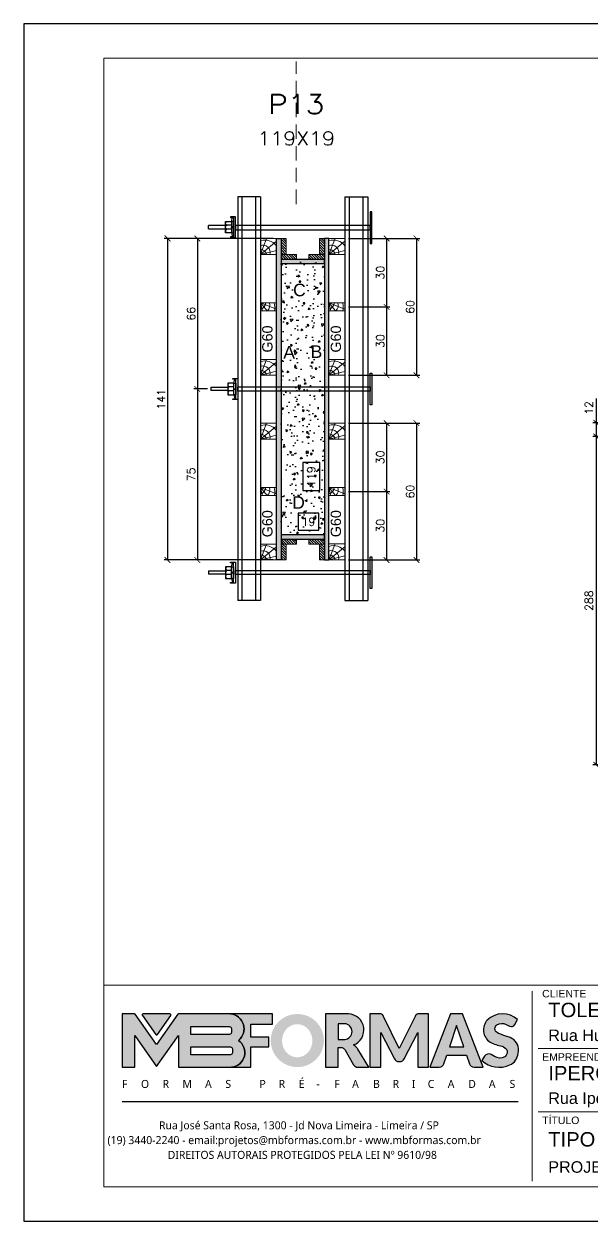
# Model space of a CAD drawing. Extents: x -23436 to 4767, y -3862 to 10024.
# Drawn here: x -19091 to -18593, y 2932 to 3982 of the extents above; entities that cross this region are included whole.
import ezdxf
from ezdxf.enums import TextEntityAlignment as Align

# ---------------------------------------------------------------- set-up
doc = ezdxf.new("R2010")
doc.units = 0
doc.header["$PDMODE"] = 2
doc.header["$PDSIZE"] = 10
doc.linetypes.add('CABLIN', pattern=[0.35, 0.25, -0.1])
doc.linetypes.add('HIDDEN', pattern=[9.525, 6.35, -3.175])
doc.layers.get('0').update_dxf_attribs({"lineweight": 13})
doc.layers.get('Defpoints').update_dxf_attribs({"lineweight": 13})
for name, color, linetype in [('Barra de Ancoragem', 20, 'Continuous'), ('Concreto', 250, 'HIDDEN'), ('Hachura', 252, 'CABLIN'), ('MB Logo', 254, 'Continuous'), ('MEIO_PONT', 93, 'Continuous'), ('Painéis', 30, 'Continuous'), ('Perfil Metálico', 224, 'Continuous'), ('Texto de Titulo', 7, 'Continuous'), ('Texto Qtd Sarr', 242, 'Continuous'), ('TEXTO_GERAL', 7, 'Continuous')]:
    doc.layers.add(name, color=color, linetype=linetype)
for name, color, linetype, lineweight in [('cotas', 4, 'Continuous', 13), ('FOLHA MB', 7, 'Continuous', 13), ('Madeira', 100, 'Continuous', 13), ('sarrafo', 93, 'Continuous', 13), ('Texto Seção', 7, 'Continuous', 15)]:
    doc.layers.add(name, color=color, linetype=linetype, lineweight=lineweight)
doc.layers.add('Laje_Perimetro', color=7, linetype='Continuous', plot=False)
doc.styles.add('ARIAL', font='arial.ttf', dxfattribs={"oblique": 15, "height": 25})
doc.styles.add('MB_C01', font='arial.ttf', dxfattribs={"height": 1.3})
doc.styles.add('MB_C02', font='arial.ttf', dxfattribs={"height": 2})
doc.styles.add('MB_C03', font='arial.ttf', dxfattribs={"height": 2.5})
doc.styles.add('MB_C04', font='arial.ttf', dxfattribs={"height": 6})
doc.styles.add('MtXpl_Lucida_Sans_Un', font='l_10646.ttf')
doc.styles.add('ROMANS', font='romans.shx')
doc.styles.add('SANSSERIF', font='sas_____.pfb')
doc.dimstyles.new('COTA SECAO', dxfattribs={"dimtxt": 7, "dimasz": 5, "dimexe": 3, "dimexo": 3, "dimgap": 2, "dimtad": 3, "dimdec": 1, "dimlfac": 0.5, "dimzin": 12, "dimdsep": 46, "dimtxsty": 'ROMANS', "dimblk": 'ARCHTICK', "dimcen": 0, "dimclrd": 4, "dimclre": 4, "dimclrt": 1, "dimadec": 1, "dimazin": 3, "dimtfac": 1, "dimtdec": 1, "dimtmove": 0, "dimatfit": 3, "dimldrblk": 'OBLIQUE', "dimfxl": 0, "dimtolj": 1, "dimtzin": 12, "dimarcsym": 0})
doc.dimstyles.new('PAINEL', dxfattribs={"dimtxt": 7, "dimasz": 5, "dimexe": 3, "dimexo": 3, "dimgap": 3, "dimtad": 1, "dimdec": 1, "dimzin": 12, "dimdsep": 46, "dimtxsty": 'ROMANS', "dimblk": 'ARCHTICK', "dimcen": 0, "dimclrd": 4, "dimclre": 4, "dimclrt": 1, "dimadec": 1, "dimazin": 3, "dimtfac": 1, "dimtdec": 1, "dimtmove": 0, "dimatfit": 3, "dimldrblk": 'OBLIQUE', "dimfxl": 0, "dimtolj": 1, "dimtzin": 12, "dimarcsym": 0})
doc.dimstyles.new('SECÇÃO 2', dxfattribs={"dimtxt": 7, "dimasz": 6, "dimexe": 0.18, "dimexo": 2, "dimgap": -4, "dimtad": 3, "dimdec": 1, "dimlfac": 0.5, "dimzin": 12, "dimdsep": 46, "dimtxsty": 'ROMANS', "dimblk": 'ARCHTICK', "dimcen": 0.09, "dimse1": 1, "dimse2": 1, "dimsd1": 1, "dimsd2": 1, "dimclrd": 180, "dimclre": 5, "dimclrt": 1, "dimadec": 0, "dimazin": 3, "dimtfac": 1, "dimtdec": 1, "dimtofl": 0, "dimtmove": 0, "dimatfit": 3, "dimldrblk": 'ARCHTICK', "dimfxl": 0, "dimtolj": 1, "dimtzin": 0, "dimarcsym": 0})

# ---------------------------------------------------------------- blocks, each defined once
blk = doc.blocks.new('MB-NOVO')
at = {"layer": 'MB Logo', "linetype": 'Continuous'}
h = blk.add_hatch(color=256, dxfattribs=at)
h.dxf.hatch_style = 1
h.set_gradient(color1=(242, 132, 69), color2=(247, 180, 141), rotation=90, tint=1)
h.paths.add_polyline_path([(-18529.6, 10980.8), (-18475.7, 10980.8, 0.706757), (-18468.7, 11008, 0.681802), (-18476.7, 11034.9), (-18529.4, 11034.9, 0.243712), (-18530.2, 11034.5), (-18551.7, 11003.9), (-18573.3, 11034.5, 0.243712), (-18574.1, 11034.9), (-18586.5, 11034.9), (-18586.5, 10980.8), (-18573.9, 10980.8), (-18573.9, 11012.9), (-18551.7, 10981.5), (-18529.6, 11012.9)])
h.paths.add_polyline_path([(-18516.8, 11014.1), (-18516.8, 11022), (-18477.8, 11022, -0.414214), (-18475.8, 11020), (-18475.8, 11016.1, -0.414214), (-18477.8, 11014.1)], flags=16)
h.paths.add_polyline_path([(-18516.8, 11001.4), (-18476.8, 11001.4, -0.414214), (-18474.8, 10999.4), (-18474.8, 10995.5, -0.414214), (-18476.8, 10993.5), (-18516.8, 10993.5)], flags=16)
at = {"layer": 'MB Logo', "true_color": 0x262626}
h = blk.add_hatch(color=250, dxfattribs=at)
h.dxf.hatch_style = 1
h.paths.add_polyline_path([(-18537.3, 11033.3, 0.60809), (-18538.1, 11034.9), (-18565.3, 11034.9, 0.60809), (-18566.1, 11033.3), (-18552.5, 11014, 0.518202), (-18550.9, 11014)])
h = blk.add_hatch(color=250, dxfattribs=at)
h.dxf.hatch_style = 1
h.paths.add_polyline_path([(-18456.2, 11011.3), (-18456.2, 11024.6), (-18434.2, 11024.6), (-18434.2, 11034.9), (-18476.7, 11034.9, -0.681802), (-18468.7, 11008, -0.706757), (-18475.7, 10980.8), (-18456.2, 10980.8), (-18456.2, 11001.4), (-18437.8, 11001.4), (-18437.8, 11011.3)])
h = blk.add_hatch(color=250, dxfattribs=at)
h.dxf.hatch_style = 1
h.paths.add_polyline_path([(-18435.9, 11007.9, 1), (-18381.9, 11007.9, 1)])
edge = h.paths.add_edge_path(flags=16)
edge.add_ellipse((-18409, 11007.7), major_axis=(0, 16.8), ratio=0.916255, start_angle=0, end_angle=360)
h = blk.add_hatch(color=250, dxfattribs=at)
h.dxf.hatch_style = 1
h.paths.add_polyline_path([(-18357, 11034.9), (-18380.2, 11034.9), (-18380.2, 10980.8), (-18367.6, 10980.8), (-18367.6, 11000.7), (-18363.4, 11000.7, -0.195765), (-18360.9, 10998.9), (-18351.8, 10983.2, 0.261385), (-18347.5, 10980.8), (-18336.4, 10980.8), (-18347.5, 10999, 0.082429), (-18349.6, 11001.5), (-18351.9, 11003.4, 0.81838)])
h.paths.add_polyline_path([(-18360.8, 11009), (-18367.6, 11009), (-18367.6, 11025), (-18360.8, 11025, -0.92578)], flags=16)
h = blk.add_hatch(color=250, dxfattribs=at)
h.dxf.hatch_style = 1
h.paths.add_polyline_path([(-18286.6, 11015.9), (-18286.6, 10980.8), (-18275.8, 10980.8), (-18275.8, 11034.9), (-18286.6, 11034.9, 0.216647), (-18289.4, 11032.4), (-18305.5, 10999.8), (-18321.6, 11032.7, 0.199908), (-18324.3, 11034.9), (-18335.2, 11034.9), (-18335.2, 10980.8), (-18324.3, 10980.8), (-18324.3, 11015.9), (-18310.4, 10989.3, 0.279644), (-18306, 10986.6, 0.340986), (-18300.5, 10989.3)])
h = blk.add_hatch(color=250, dxfattribs=at)
h.dxf.hatch_style = 1
h.paths.add_polyline_path([(-18274.4, 10980.8), (-18265, 10980.8, 0.322517), (-18260.2, 10984.3), (-18257.3, 10993), (-18237.2, 10993), (-18234.3, 10984.3, 0.322517), (-18229.5, 10980.8), (-18220.3, 10980.8), (-18241.2, 11034.9), (-18253.4, 11034.9)])
h.paths.add_polyline_path([(-18254.4, 11001.6), (-18247.3, 11023), (-18240.1, 11001.6)], flags=16)
h = blk.add_hatch(color=250, dxfattribs=at)
h.dxf.hatch_style = 1
h.paths.add_polyline_path([(-18206, 11024, -0.247671), (-18196.9, 11024.3), (-18193.5, 11022.5, 0.40799), (-18188.2, 11024.1), (-18185.4, 11029.1, 0.392837), (-18216.2, 11028.7, 0.467779), (-18213.3, 11006.3, 0.077523), (-18201.2, 11002.1, -0.214206), (-18196.1, 10997.9, -0.284295), (-18198.2, 10991.4, -0.26924), (-18208.8, 10991.6), (-18212.2, 10993.6, 0.407727), (-18219, 10992.1), (-18221.8, 10987.7, 0.296878), (-18193.2, 10983.1, 0.272251), (-18184.9, 10995.3), (-18184.6, 10997.9, 0.348906), (-18193.7, 11011.2), (-18200.4, 11013.5, -0.045018), (-18205.8, 11015.7, -0.618284)])
at = {"layer": 'MB Logo', "linetype": 'Continuous'}
blk.add_line((-18586.5, 10945.9), (-18184.8, 10945.9), dxfattribs=at)
at = {"layer": 'MB Logo', "color": 23, "linetype": 'Continuous', "true_color": 0xf28445}
for points in [[(-18573.3, 11034.5, 0.243712), (-18574.1, 11034.9), (-18586.5, 11034.9), (-18586.5, 10980.8), (-18573.9, 10980.8), (-18573.9, 11012.9), (-18551.7, 10981.5), (-18529.6, 11012.9), (-18529.6, 10980.8), (-18475.7, 10980.8, 0.706757), (-18468.7, 11008, 0.681802), (-18476.7, 11034.9), (-18529.4, 11034.9, 0.243712), (-18530.2, 11034.5), (-18551.7, 11003.9)], [(-18516.8, 11022), (-18477.8, 11022, -0.414214), (-18475.8, 11020), (-18475.8, 11016.1, -0.414214), (-18477.8, 11014.1), (-18516.8, 11014.1)], [(-18516.8, 11001.4), (-18476.8, 11001.4, -0.414214), (-18474.8, 10999.4), (-18474.8, 10995.5, -0.414214), (-18476.8, 10993.5), (-18516.8, 10993.5)]]:
    blk.add_lwpolyline(points, format="xyb", close=True, dxfattribs=at)
at = {"layer": 'MB Logo', "color": 250, "true_color": 0x262626}
for points in [[(-18537.3, 11033.3, 0.60809), (-18538.1, 11034.9), (-18565.3, 11034.9, 0.60809), (-18566.1, 11033.3), (-18552.5, 11014, 0.518202), (-18550.9, 11014)], [(-18437.8, 11011.3), (-18456.2, 11011.3), (-18456.2, 11024.6), (-18434.2, 11024.6), (-18434.2, 11034.9), (-18476.7, 11034.9, -0.681802), (-18468.7, 11008, -0.706757), (-18475.7, 10980.8), (-18456.2, 10980.8), (-18456.2, 11001.4), (-18437.8, 11001.4)], [(-18347.5, 10980.8), (-18336.4, 10980.8), (-18347.5, 10999, 0.082429), (-18349.6, 11001.5), (-18351.9, 11003.4, 0.81838), (-18357, 11034.9), (-18380.2, 11034.9), (-18380.2, 10980.8), (-18367.6, 10980.8), (-18367.6, 11000.7), (-18363.4, 11000.7, -0.209789), (-18360.8, 10998.7), (-18351.8, 10983.2, 0.261385)], [(-18286.6, 11015.9), (-18286.6, 10980.8), (-18275.8, 10980.8), (-18275.8, 11034.9), (-18286.6, 11034.9, 0.216647), (-18289.4, 11032.4), (-18305.5, 10999.8), (-18321.5, 11032.4, 0.216647), (-18324.3, 11034.9), (-18335.2, 11034.9), (-18335.2, 10980.8), (-18324.3, 10980.8), (-18324.3, 11015.9), (-18310.4, 10989.3, 0.279644), (-18306, 10986.6), (-18304.9, 10986.6, 0.279644), (-18300.5, 10989.3)], [(-18265, 10980.8, 0.322517), (-18260.2, 10984.3), (-18257.3, 10993), (-18237.2, 10993), (-18234.3, 10984.3, 0.322517), (-18229.5, 10980.8), (-18220.3, 10980.8), (-18241.2, 11034.9), (-18253.4, 11034.9), (-18274.4, 10980.8)], [(-18206.2, 11015.9, -0.549626), (-18206.4, 11023.8, -0.258723), (-18196.9, 11024.3), (-18193.5, 11022.5, 0.40799), (-18188.2, 11024.1), (-18185.4, 11029.1, 0.392837), (-18216.2, 11028.7, 0.467779), (-18213.3, 11006.3, 0.077523), (-18201.2, 11002.1, -0.203897), (-18196.3, 10998.2), (-18196.1, 10997.8, -0.267611), (-18198, 10991.6), (-18198.5, 10991.3, -0.261145), (-18208.8, 10991.6), (-18212.2, 10993.6, 0.407727), (-18219, 10992.1), (-18221.8, 10987.7, 0.296878), (-18193.2, 10983.1, 0.265963), (-18184.9, 10994.9), (-18184.7, 10997.6, 0.340466), (-18193.1, 11011), (-18200.4, 11013.5, -0.049298)], [(-18367.6, 11009), (-18360.8, 11009, 0.92578), (-18360.8, 11025), (-18367.6, 11025)]]:
    blk.add_lwpolyline(points, format="xyb", close=True, dxfattribs=at)
blk.add_lwpolyline([(-18247.3, 11023), (-18254.4, 11001.6), (-18240.1, 11001.6)], close=True, dxfattribs=at)
at = {"layer": 'MB Logo', "color": 250, "true_color": 0x262626, "style": 'MtXpl_Lucida_Sans_Un'}
for s, height, p in [('F', 8.12, (-18586.8, 10959.8)), ('O', 8.12, (-18567.5, 10959.8)), ('R', 8.12, (-18545.6, 10959.8)), ('M', 8.12, (-18525.4, 10959.8)), ('A', 8.12, (-18502.5, 10959.8)), ('S', 8.12, (-18481.9, 10959.8)), ('P', 8.12, (-18447.3, 10959.8)), ('R', 8.12, (-18427.8, 10959.8)), ('É', 8.12, (-18407.5, 10959.8)), ('-', 8.12, (-18389.6, 10959.8)), ('F', 8.12, (-18371.4, 10959.8)), ('A', 8.12, (-18353.3, 10959.8)), ('B', 8.12, (-18332.1, 10959.8)), ('R', 8.12, (-18312.2, 10959.8)), ('I', 8.12, (-18292.7, 10959.8)), ('C', 8.12, (-18276.6, 10959.8)), ('A', 8.12, (-18256.3, 10959.8)), ('D', 8.12, (-18235.5, 10959.8)), ('A', 8.12, (-18214.6, 10959.8)), ('S', 8.12, (-18193.6, 10959.8)), ('DIREITOS AUTORAIS PROTEGIDOS PELA LEI Nº 9610/98', 8.122, (-18540.4, 10887.8))]:
    blk.add_text(s, height=height, dxfattribs=at).set_placement(p)
at = {"layer": 'MB Logo', "style": 'MtXpl_Lucida_Sans_Un'}
for s, p in [('Rua José Santa Rosa, 1300 - Jd Nova Limeira - Limeira / SP', (-18549.2, 10917.8)), ('(19) 3440-2240 - email:projetos@mbformas.com.br - www.mbformas.com.br', (-18601.5, 10902.8))]:
    blk.add_text(s, height=8.122, dxfattribs=at).set_placement(p)
blk = doc.blocks.new('A$C169d8357')
at = {"layer": 'FOLHA MB', "color": 1}
for p, q in [((1109.8, 356.7), (70, 356.7)), ((445.6, 351.7), (445.6, 185)), ((786.6, 351.7), (786.6, 250.7)), ((943.1, 351.7), (943.1, 185)), ((1109.8, 356.7), (1109.8, 179.9)), ((1455, 356.7), (1109.8, 356.7)), ((1155.3, 185), (1155.3, 351.7)), ((1232.6, 351.7), (1232.6, 185)), ((1455, 331.5), (1109.8, 331.5)), ((938.1, 316.3), (791.6, 316.3)), ((1109.8, 316.3), (948.2, 316.3)), ((1029, 311.3), (1029, 286)), ((1455, 306.2), (1109.8, 306.2)), ((781.5, 301.2), (450.7, 301.2)), ((938.1, 281), (791.6, 281)), ((1109.8, 281), (948.2, 281)), ((1029, 275.9), (1029, 250.7)), ((1455, 281), (1109.8, 281)), ((1455, 255.7), (1109.8, 255.7)), ((938.1, 245.6), (450.7, 245.6)), ((1109.8, 245.6), (948.2, 245.6)), ((1029, 240.6), (1029, 185)), ((1455, 230.4), (1109.8, 230.4)), ((1455, 205.2), (1109.8, 205.2))]:
    blk.add_line(p, q, dxfattribs=at)
for points in [[(0, 1199.9), (0, 149.9), (1485, 149.9), (1485, 1199.9)], [(70, 1169.9), (70, 179.9), (1455, 179.9), (1455, 1169.9)]]:
    blk.add_lwpolyline(points, close=True, dxfattribs=at)
at = {"layer": 'MB Logo', "xscale": 0.8642040370897565, "yscale": 0.8642040370897565, "zscale": 0.8642040370897565}
blk.add_blockref('MB-NOVO', (16148.7, -9204.8), dxfattribs=at)
at = {"layer": 'FOLHA MB', "color": 6}
for s, height, style, p in [('CLIENTE', 6.57, 'MB_C01', (454.3, 346.1)), ('RESPONSÁVEL TÉCNICO', 6.566, 'MB_C01', (791.2, 344.6)), ('FASE DO PROJETO', 6.566, 'MB_C01', (947.8, 344.6)), ('Rua Hungria, 620-10ºAndar SP /  São Paulo', 10.102, 'MB_C02', (459.7, 307.8)), ('PROJETISTA', 6.57, 'MB_C01', (791.2, 306.7)), ('DATA', 6.57, 'MB_C01', (947.8, 306.7)), ('ESCALA', 6.57, 'MB_C01', (1033.7, 306.7)), ('EMPREENDIMENTO E LOCAL', 6.566, 'MB_C01', (454.3, 290.6)), ('DISCIPLINA', 6.57, 'MB_C01', (791.2, 271.4)), ('COR MADEIRA', 6.566, 'MB_C01', (947.8, 271.4)), ('COR TARJA', 6.57, 'MB_C01', (1033.7, 271.4)), ('Rua Iperoig, 180-perdizes-SP /  São Paulo', 10.102, 'MB_C02', (459.7, 252.7)), ('TÍTULO', 6.57, 'MB_C01', (454.3, 235)), ('REVISÃO', 6.57, 'MB_C01', (947.8, 236.5)), ('FOLHA', 6.57, 'MB_C01', (1033.7, 236.5)), ('PROJETO EXECUTIVO DE PILARES', 10.102, 'MB_C02', (459.7, 192.3))]:
    blk.add_text(s, height=height, dxfattribs=dict(at, style=style)).set_placement(p)
at = {"layer": 'FOLHA MB', "color": 5}
for s, height, style, p in [('TOLEDO FERRARI', 12.628, 'MB_C03', (459.7, 328.8)), ('DANIEL RODRIGUES', 10.102, 'MB_C02', (791.6, 322.4)), ('EXECUTIVO', 10.1, 'MB_C02', (948.1, 320.5)), ('THAÍS BANDEIRA', 10.102, 'MB_C02', (791.5, 285.1)), ('31/05/2023', 10.1, 'MB_C02', (948.1, 285.1)), ('1:50', 10.1, 'MB_C02', (1034, 287.1)), ('IPEROIG', 12.63, 'MB_C03', (459.7, 273.3)), ('PADRÃO', 10.1, 'MB_C02', (948.1, 251.8)), ('FORMA DE MADEIRA', 10.102, 'MB_C02', (791.6, 251.7)), ('S/COR', 10.1, 'MB_C02', (1034, 251.8)), ('TIPO E DUPLEX INF', 12.628, 'MB_C03', (459.7, 215.3)), ('00', 10.1, 'MB_C02', (1126.7, 211.8)), ('31/05/23', 10.1, 'MB_C02', (1166.5, 211.6)), ('EMISSÃO INICIAL', 10.102, 'MB_C02', (1243.1, 211.6)), ('00', 12.63, 'MB_C03', (967.6, 205))]:
    blk.add_text(s, height=height, dxfattribs=dict(at, style=style)).set_placement(p)
at = {"layer": 'FOLHA MB', "color": 6, "style": 'MB_C01'}
for s, p in [('REV. Nº', (1132.5, 198.1)), ('DATA', (1189.7, 198.1)), ('DESCRIÇÃO', (1265.5, 198.1))]:
    blk.add_text(s, height=6.57, dxfattribs=at).set_placement(p, align=Align.MIDDLE_CENTER)
at = {"layer": 'FOLHA MB', "insert": (1239.4, 189.4), "char_height": 5.051, "width": 210.818, "attachment_point": 1, "style": 'MB_C04'}
blk.add_mtext('TOLEDO-IPEROIG-LO-TIP-DINF-PI-R00.DWG', dxfattribs=at)
blk = doc.blocks.new('ERTYERTYUYTURTYUTRYU')
at = {"layer": 'Barra de Ancoragem'}
for p, q in [((8963.3, 10873.8), (8963.3, 10855.5)), ((8964.9, 10869.7), (8964.1, 10873.2)), ((8964.9, 10859.7), (8964.1, 10856.1)), ((8985.1, 10863.2), (8985.1, 10866.1))]:
    blk.add_line(p, q, dxfattribs=at)
at = {"layer": 'Barra de Ancoragem', "flags": 128}
for points in [[(8961.5, 10855.5), (8961.5, 10873.8), (8963.3, 10873.8), (8963.3, 10855.5)], [(8963.3, 10873.8), (8965.7, 10873.8), (8965.7, 10873.2), (8963.3, 10873.2)], [(8963.3, 10869.7), (8964.9, 10869.7), (8964.9, 10859.7), (8963.3, 10859.7)], [(8963.3, 10856.1), (8965.7, 10856.1), (8965.7, 10855.5), (8963.3, 10855.5)]]:
    blk.add_lwpolyline(points, close=True, dxfattribs=at)
for points in [[(8964.9, 10859.7), (8970.1, 10859.7), (8970.1, 10869.7), (8964.9, 10869.7)], [(8964.9, 10864.4), (8963.3, 10864.4), (8963.3, 10865), (8964.9, 10865), (8964.9, 10864.4), (8964.9, 10865)], [(8985.1, 10863.2), (8970.1, 10863.2), (8970.1, 10866.1), (8985.1, 10866.1)]]:
    blk.add_lwpolyline(points, dxfattribs=at)
for points in [[(8964.9, 10866.4), (8969, 10866.4, 0.729796), (8969, 10869.7, 0.729796)], [(8964.9, 10862.9), (8969, 10862.9, 0.666667), (8969, 10866.4, 0.666667)]]:
    blk.add_lwpolyline(points, format="xyb", dxfattribs=at)
at = {"layer": 'Barra de Ancoragem'}
blk.add_arc((8968.4, 10861.3), 1.7, 287.7564, 72.2436, dxfattribs=at)
blk = doc.blocks.new('*D4068')
at = {"layer": 'cotas', "color": 180, "lineweight": -2, "transparency": 16777216}
for p, q in [((-18832, 3597.6), (-18847, 3597.6)), ((-18847, 3597.6), (-18847, 3573)), ((-18832, 3573), (-18832, 3597.6)), ((-18847, 3573), (-18832, 3573))]:
    blk.add_line(p, q, dxfattribs=at)
at = {"layer": 'Defpoints', "color": 0, "transparency": 16777216}
for p in [(-18866, 3772.1), (-18866, 3534.1), (-18828, 3534.1)]:
    blk.add_point(p, dxfattribs=at)
at = {"layer": 'cotas', "color": 1, "transparency": 16777216, "insert": (-18839.5, 3585.3), "char_height": 7, "attachment_point": 5, "rotation": 90, "style": 'ROMANS'}
blk.add_mtext('\\A1;119', dxfattribs=at)
blk = doc.blocks.new('_ArchTick')
at = {"color": 0, "linetype": 'ByBlock', "const_width": 0.15}
blk.add_lwpolyline([(-0.5, -0.5), (0.5, 0.5)], dxfattribs=at)
blk = doc.blocks.new('*D4069')
at = {"layer": 'cotas', "color": 180, "lineweight": -2, "transparency": 16777216}
for p, q in [((-18833, 3553.1), (-18851, 3553.1)), ((-18851, 3553.1), (-18851, 3538.1)), ((-18833, 3538.1), (-18833, 3553.1)), ((-18851, 3538.1), (-18833, 3538.1))]:
    blk.add_line(p, q, dxfattribs=at)
at = {"layer": 'Defpoints', "color": 0, "transparency": 16777216}
for p in [(-18866, 3754.8), (-18828, 3754.8), (-18866, 3534.1)]:
    blk.add_point(p, dxfattribs=at)
at = {"layer": 'cotas', "color": 1, "transparency": 16777216, "insert": (-18842, 3545.6), "char_height": 7, "attachment_point": 5, "style": 'ROMANS'}
blk.add_mtext('\\A1;19', dxfattribs=at)
blk = doc.blocks.new('*D4070')
at = {"layer": 'cotas', "color": 4, "lineweight": -2, "transparency": 16777216}
for p, q in [((-18887, 3794.1), (-18942.4, 3794.1)), ((-18939.4, 3794.1), (-18939.4, 3662.1)), ((-18930.6, 3662.1), (-18942.4, 3662.1))]:
    blk.add_line(p, q, dxfattribs=at)
at = {"layer": 'Defpoints', "color": 0, "transparency": 16777216}
for p in [(-18884, 3794.1), (-18939.4, 3662.1), (-18927.6, 3662.1)]:
    blk.add_point(p, dxfattribs=at)
at = {"layer": 'cotas', "color": 4, "lineweight": -2, "transparency": 16777216, "xscale": 5, "yscale": 5, "zscale": 5}
for p, rotation in [((-18939.4, 3794.1), 90), ((-18939.4, 3662.1), 270)]:
    blk.add_blockref('_ArchTick', p, dxfattribs=dict(at, rotation=rotation))
at = {"layer": 'cotas', "color": 1, "transparency": 16777216, "insert": (-18944.9, 3728.1), "char_height": 7, "attachment_point": 5, "rotation": 90, "style": 'ROMANS'}
blk.add_mtext('\\A1;66', dxfattribs=at)
blk = doc.blocks.new('_OBLIQUE')
at = {"color": 0, "linetype": 'ByBlock', "lineweight": -2}
for p, q in [((0, 0), (-1, 0)), ((-0.5, -0.5), (0.5, 0.5))]:
    blk.add_line(p, q, dxfattribs=at)
blk = doc.blocks.new('*D4071')
at = {"layer": 'cotas', "color": 4, "lineweight": -2, "transparency": 16777216}
for p, q in [((-18930.6, 3662.1), (-18942.4, 3662.1)), ((-18939.4, 3662.1), (-18939.4, 3512.1)), ((-18887, 3512.1), (-18942.4, 3512.1))]:
    blk.add_line(p, q, dxfattribs=at)
at = {"layer": 'Defpoints', "color": 0, "transparency": 16777216}
for p in [(-18927.6, 3662.1), (-18939.4, 3512.1), (-18884, 3512.1)]:
    blk.add_point(p, dxfattribs=at)
at = {"layer": 'cotas', "color": 4, "lineweight": -2, "transparency": 16777216, "xscale": 5, "yscale": 5, "zscale": 5}
for p, rotation in [((-18939.4, 3662.1), 90), ((-18939.4, 3512.1), 270)]:
    blk.add_blockref('_ArchTick', p, dxfattribs=dict(at, rotation=rotation))
at = {"layer": 'cotas', "color": 1, "transparency": 16777216, "insert": (-18944.9, 3587.1), "char_height": 7, "attachment_point": 5, "rotation": 90, "style": 'ROMANS'}
blk.add_mtext('\\A1;75', dxfattribs=at)
blk = doc.blocks.new('*D4072')
at = {"layer": 'cotas', "color": 4, "lineweight": -2, "transparency": 16777216}
for p, q in [((-18873, 3794.1), (-18968.5, 3794.1)), ((-18965.5, 3794.1), (-18965.5, 3512.1)), ((-18873, 3512.1), (-18968.5, 3512.1))]:
    blk.add_line(p, q, dxfattribs=at)
at = {"layer": 'Defpoints', "color": 0, "transparency": 16777216}
for p in [(-18870, 3794.1), (-18965.5, 3512.1), (-18870, 3512.1)]:
    blk.add_point(p, dxfattribs=at)
at = {"layer": 'cotas', "color": 4, "lineweight": -2, "transparency": 16777216, "xscale": 5, "yscale": 5, "zscale": 5}
for p, rotation in [((-18965.5, 3794.1), 90), ((-18965.5, 3512.1), 270)]:
    blk.add_blockref('_ArchTick', p, dxfattribs=dict(at, rotation=rotation))
at = {"layer": 'cotas', "color": 1, "transparency": 16777216, "insert": (-18971, 3653.1), "char_height": 7, "attachment_point": 5, "rotation": 90, "style": 'ROMANS'}
blk.add_mtext('\\A1;141', dxfattribs=at)
blk = doc.blocks.new('PONTALETE')
at = {"layer": 'Madeira'}
for q in [(2.71, 7), (7, 5.76), (7, 1.74)]:
    blk.add_line((0, 0), q, dxfattribs=at)
blk.add_lwpolyline([(0, 0), (7, 0), (7, 7), (0, 7)], close=True, dxfattribs=at)
for centre, radius, start, end in [((2.04, 0.06), 6.23, 37.2818, 109.0913), ((1.09, 0.9), 3.19, 343.603, 109.9847), ((-0.21, -0.78), 3.09, 14.6322, 86.0383)]:
    blk.add_arc(centre, radius, start, end, dxfattribs=at)
blk = doc.blocks.new('MEIO PONTALETE')
at = {"layer": 'Madeira'}
for q in [(2.71, 7), (3.5, 2.88), (3.5, 0.87)]:
    blk.add_line((0, 0), q, dxfattribs=at)
blk.add_lwpolyline([(0, 0), (3.5, 0), (3.5, 7), (0, 7)], close=True, dxfattribs=at)
for centre, radius, start, end in [((2.04, 0.06), 6.23, 76.4499, 109.0913), ((1.09, 0.9), 3.19, 40.9063, 109.9847), ((-0.21, -0.78), 3.09, 14.6322, 86.0383)]:
    blk.add_arc(centre, radius, start, end, dxfattribs=at)
blk = doc.blocks.new('*D4073')
at = {"layer": 'cotas', "color": 4, "lineweight": -2, "transparency": 16777216}
for p, q in [((-18807, 3794.1), (-18744.3, 3794.1)), ((-18747.3, 3794.1), (-18747.3, 3674.1)), ((-18807, 3674.1), (-18744.3, 3674.1))]:
    blk.add_line(p, q, dxfattribs=at)
at = {"layer": 'Defpoints', "color": 0, "transparency": 16777216}
for p in [(-18810, 3794.1), (-18810, 3674.1), (-18747.3, 3674.1)]:
    blk.add_point(p, dxfattribs=at)
at = {"layer": 'cotas', "color": 4, "lineweight": -2, "transparency": 16777216, "xscale": 5, "yscale": 5, "zscale": 5}
for p, rotation in [((-18747.3, 3794.1), 90), ((-18747.3, 3674.1), 270)]:
    blk.add_blockref('_ArchTick', p, dxfattribs=dict(at, rotation=rotation))
at = {"layer": 'cotas', "color": 1, "transparency": 16777216, "insert": (-18752.8, 3734.1), "char_height": 7, "attachment_point": 5, "rotation": 90, "style": 'ROMANS'}
blk.add_mtext('\\A1;60', dxfattribs=at)
blk = doc.blocks.new('*D4074')
at = {"layer": 'cotas', "color": 4, "lineweight": -2, "transparency": 16777216}
for p, q in [((-18807, 3794.1), (-18770.5, 3794.1)), ((-18773.5, 3794.1), (-18773.5, 3734.1)), ((-18807, 3734.1), (-18770.5, 3734.1))]:
    blk.add_line(p, q, dxfattribs=at)
at = {"layer": 'Defpoints', "color": 0, "transparency": 16777216}
for p in [(-18810, 3794.1), (-18810, 3734.1), (-18773.5, 3734.1)]:
    blk.add_point(p, dxfattribs=at)
at = {"layer": 'cotas', "color": 4, "lineweight": -2, "transparency": 16777216, "xscale": 5, "yscale": 5, "zscale": 5}
for p, rotation in [((-18773.5, 3794.1), 90), ((-18773.5, 3734.1), 270)]:
    blk.add_blockref('_ArchTick', p, dxfattribs=dict(at, rotation=rotation))
at = {"layer": 'cotas', "color": 1, "transparency": 16777216, "insert": (-18779, 3764.1), "char_height": 7, "attachment_point": 5, "rotation": 90, "style": 'ROMANS'}
blk.add_mtext('\\A1;30', dxfattribs=at)
blk = doc.blocks.new('*D4075')
at = {"layer": 'cotas', "color": 4, "lineweight": -2, "transparency": 16777216}
for p, q in [((-18807, 3734.1), (-18770.5, 3734.1)), ((-18773.5, 3734.1), (-18773.5, 3674.1)), ((-18807, 3674.1), (-18770.5, 3674.1))]:
    blk.add_line(p, q, dxfattribs=at)
at = {"layer": 'Defpoints', "color": 0, "transparency": 16777216}
for p in [(-18810, 3734.1), (-18810, 3674.1), (-18773.5, 3674.1)]:
    blk.add_point(p, dxfattribs=at)
at = {"layer": 'cotas', "color": 4, "lineweight": -2, "transparency": 16777216, "xscale": 5, "yscale": 5, "zscale": 5}
for p, rotation in [((-18773.5, 3734.1), 90), ((-18773.5, 3674.1), 270)]:
    blk.add_blockref('_ArchTick', p, dxfattribs=dict(at, rotation=rotation))
at = {"layer": 'cotas', "color": 1, "transparency": 16777216, "insert": (-18779, 3704.1), "char_height": 7, "attachment_point": 5, "rotation": 90, "style": 'ROMANS'}
blk.add_mtext('\\A1;30', dxfattribs=at)
blk = doc.blocks.new('*D4076')
at = {"layer": 'cotas', "color": 4, "lineweight": -2, "transparency": 16777216}
for p, q in [((-18807, 3632.1), (-18744.3, 3632.1)), ((-18747.3, 3632.1), (-18747.3, 3512.1)), ((-18807, 3512.1), (-18744.3, 3512.1))]:
    blk.add_line(p, q, dxfattribs=at)
at = {"layer": 'Defpoints', "color": 0, "transparency": 16777216}
for p in [(-18810, 3632.1), (-18810, 3512.1), (-18747.3, 3512.1)]:
    blk.add_point(p, dxfattribs=at)
at = {"layer": 'cotas', "color": 4, "lineweight": -2, "transparency": 16777216, "xscale": 5, "yscale": 5, "zscale": 5}
for p, rotation in [((-18747.3, 3632.1), 90), ((-18747.3, 3512.1), 270)]:
    blk.add_blockref('_ArchTick', p, dxfattribs=dict(at, rotation=rotation))
at = {"layer": 'cotas', "color": 1, "transparency": 16777216, "insert": (-18752.8, 3572.1), "char_height": 7, "attachment_point": 5, "rotation": 90, "style": 'ROMANS'}
blk.add_mtext('\\A1;60', dxfattribs=at)
blk = doc.blocks.new('*D4077')
at = {"layer": 'cotas', "color": 4, "lineweight": -2, "transparency": 16777216}
for p, q in [((-18807, 3632.1), (-18770.5, 3632.1)), ((-18773.5, 3632.1), (-18773.5, 3572.1)), ((-18807, 3572.1), (-18770.5, 3572.1))]:
    blk.add_line(p, q, dxfattribs=at)
at = {"layer": 'Defpoints', "color": 0, "transparency": 16777216}
for p in [(-18810, 3632.1), (-18810, 3572.1), (-18773.5, 3572.1)]:
    blk.add_point(p, dxfattribs=at)
at = {"layer": 'cotas', "color": 4, "lineweight": -2, "transparency": 16777216, "xscale": 5, "yscale": 5, "zscale": 5}
for p, rotation in [((-18773.5, 3632.1), 90), ((-18773.5, 3572.1), 270)]:
    blk.add_blockref('_ArchTick', p, dxfattribs=dict(at, rotation=rotation))
at = {"layer": 'cotas', "color": 1, "transparency": 16777216, "insert": (-18779, 3602.1), "char_height": 7, "attachment_point": 5, "rotation": 90, "style": 'ROMANS'}
blk.add_mtext('\\A1;30', dxfattribs=at)
blk = doc.blocks.new('*D4078')
at = {"layer": 'cotas', "color": 4, "lineweight": -2, "transparency": 16777216}
for p, q in [((-18807, 3572.1), (-18770.5, 3572.1)), ((-18773.5, 3572.1), (-18773.5, 3512.1)), ((-18807, 3512.1), (-18770.5, 3512.1))]:
    blk.add_line(p, q, dxfattribs=at)
at = {"layer": 'Defpoints', "color": 0, "transparency": 16777216}
for p in [(-18810, 3572.1), (-18810, 3512.1), (-18773.5, 3512.1)]:
    blk.add_point(p, dxfattribs=at)
at = {"layer": 'cotas', "color": 4, "lineweight": -2, "transparency": 16777216, "xscale": 5, "yscale": 5, "zscale": 5}
for p, rotation in [((-18773.5, 3572.1), 90), ((-18773.5, 3512.1), 270)]:
    blk.add_blockref('_ArchTick', p, dxfattribs=dict(at, rotation=rotation))
at = {"layer": 'cotas', "color": 1, "transparency": 16777216, "insert": (-18779, 3542.1), "char_height": 7, "attachment_point": 5, "rotation": 90, "style": 'ROMANS'}
blk.add_mtext('\\A1;30', dxfattribs=at)
blk = doc.blocks.new('titulo1')
at = {"layer": 'Defpoints', "color": 252, "linetype": 'HIDDEN', "ltscale": 2}
blk.add_line((0, 0), (0, 125), dxfattribs=at)
at = {"layer": 'Defpoints', "style": 'ROMANS', "oblique": 15}
blk.add_attdef('FOLHA', text='', height=10, dxfattribs=at).set_placement((0, 15.6), align=Align.MIDDLE_CENTER)
at = {"layer": 'Texto Qtd Sarr', "color": 3, "style": 'ROMANS', "oblique": 15}
for tag, height, p in [('TITULO', 17, (0, 71.4)), ('SEÇÃO', 12, (0, 41.5))]:
    blk.add_attdef(tag, text='', height=height, dxfattribs=at).set_placement(p, align=Align.MIDDLE_CENTER)
blk = doc.blocks.new('*D5080')
at = {"layer": 'cotas', "color": 4, "lineweight": -2, "transparency": 16777216}
for p, q in [((-18568.9, 3620.4), (-18592.6, 3620.4)), ((-18589.6, 3332.4), (-18589.6, 3620.4)), ((-18568.9, 3332.4), (-18592.6, 3332.4))]:
    blk.add_line(p, q, dxfattribs=at)
at = {"layer": 'Defpoints', "color": 0, "transparency": 16777216}
for p in [(-18589.6, 3620.4), (-18565.9, 3620.4), (-18565.9, 3332.4)]:
    blk.add_point(p, dxfattribs=at)
at = {"layer": 'cotas', "color": 4, "lineweight": -2, "transparency": 16777216, "xscale": 5, "yscale": 5, "zscale": 5}
for p, rotation in [((-18589.6, 3620.4), 90), ((-18589.6, 3332.4), 270)]:
    blk.add_blockref('_ArchTick', p, dxfattribs=dict(at, rotation=rotation))
at = {"layer": 'cotas', "color": 1, "transparency": 16777216, "insert": (-18596.1, 3476.4), "char_height": 7, "attachment_point": 5, "rotation": 90, "style": 'ROMANS'}
blk.add_mtext('\\A1;288', dxfattribs=at)
blk = doc.blocks.new('*D5081')
at = {"layer": 'cotas', "color": 4, "lineweight": -2, "transparency": 16777216}
for p, q in [((-18589.6, 3632.4), (-18589.6, 3653.7)), ((-18568.9, 3632.4), (-18592.6, 3632.4)), ((-18589.6, 3620.4), (-18589.6, 3632.4)), ((-18568.9, 3620.4), (-18592.6, 3620.4))]:
    blk.add_line(p, q, dxfattribs=at)
at = {"layer": 'Defpoints', "color": 0, "transparency": 16777216}
for p in [(-18589.6, 3632.4), (-18565.9, 3632.4), (-18565.9, 3620.4)]:
    blk.add_point(p, dxfattribs=at)
at = {"layer": 'cotas', "color": 4, "lineweight": -2, "transparency": 16777216, "xscale": 5, "yscale": 5, "zscale": 5}
for p, rotation in [((-18589.6, 3632.4), 90), ((-18589.6, 3620.4), 270)]:
    blk.add_blockref('_ArchTick', p, dxfattribs=dict(at, rotation=rotation))
at = {"layer": 'cotas', "color": 1, "transparency": 16777216, "insert": (-18596.1, 3645.5), "char_height": 7, "attachment_point": 5, "rotation": 90, "style": 'ROMANS'}
blk.add_mtext('\\A1;12', dxfattribs=at)

msp = doc.modelspace()

# ---------------------------------------------------------------- hatches: boundary and pattern name
at = {"layer": 'Concreto'}
h = msp.add_hatch(dxfattribs=at)
h.set_pattern_fill('AR-CONC', color=256, scale=0.1, angle=-180)
h.set_pattern_definition([(230, (-25957.088, -17370.005), (-18.218467, 1.593909), [1.905, -20.955]), (175, (-25957.088, -17370.005), (3.524342, -19.105685), [1.524, -16.764058]), (280.451445, (-25958.606, -17369.872), (-14.694125, -17.511775), [1.619001, -17.809024]), (226.1842, (-25957.088, -17375.085), (-27.107904, 4.204233), [2.8575, -31.4325]), (276.63556, (-25959.347, -17374.734), (-23.740413, -24.742612), [2.428502, -26.71356]), (171.18415, (-25957.088, -17375.085), (-23.740413, -24.742612), [2.285997, -25.145973]), (201, (-25959.628, -17373.815), (-15.161439, 10.22652), [1.905, -20.955]), (146, (-25959.628, -17373.815), (-6.180203, -18.418797), [1.524, -16.764]), (251.451445, (-25960.891, -17372.962), (-21.341642, -8.192277), [1.619001, -17.808994]), (217.5, (-25957.0876, -17370.0045), (-0.3088603, -8.4555039), [0, -16.5608, 0, -17.018, 0, -16.8275]), (187.5, (-25957.088, -17370.0045), (-6.6819663, -10.0180575), [0, -9.7028, 0, -16.1798, 0, -6.4135]), (147.5, (-25951.4234, -17370.0045), (-13.5590595, 0.5728744), [0, -6.35, 0, -19.812, 0, -26.289]), (137.5, (-25948.883, -17370.005), (-14.812918, -2.542649), [0, -8.255, 0, -13.1572, 0, -18.669])])
h.paths.add_polyline_path([(-18866.029, 3534.084), (-18866.029, 3774.039), (-18828.029, 3772.428), (-18828.029, 3534.084)])
at = {"layer": 'Hachura'}
h = msp.add_hatch(color=256, dxfattribs=at)
h.dxf.hatch_style = 1
h.paths.add_polyline_path([(-18866.029, 3512.084), (-18870.029, 3512.084), (-18870.029, 3794.084), (-18866.029, 3794.084)])
h = msp.add_hatch(dxfattribs=at)
h.set_pattern_fill('ANSI31', color=256, scale=0.5, angle=90, style=0)
h.set_pattern_definition([(135, (-41757.4371, 12918.0359), (-1.12253202, -1.12253202), [])])
h.paths.add_polyline_path([(-18866.029, 3780.084), (-18861.629, 3780.084), (-18861.629, 3794.084), (-18866.029, 3794.084)])
h = msp.add_hatch(dxfattribs=at)
h.set_pattern_fill('ANSI31', color=256, scale=0.5, angle=90, style=0)
h.set_pattern_definition([(135, (-41723.8371, 12918.0359), (-1.12253202, -1.12253202), [])])
h.paths.add_polyline_path([(-18832.429, 3780.084), (-18828.029, 3780.084), (-18828.029, 3794.084), (-18832.429, 3794.084)])
h = msp.add_hatch(color=256, dxfattribs=at)
h.dxf.hatch_style = 1
h.paths.add_polyline_path([(-18828.029, 3512.084), (-18824.029, 3512.084), (-18824.029, 3794.084), (-18828.029, 3794.084)])
h = msp.add_hatch(dxfattribs=at)
h.set_pattern_fill('ANSI31', color=256, scale=0.5, angle=90, style=0)
h.set_pattern_definition([(135, (-41781.9371, 12918.0359), (-1.12253202, -1.12253202), [])])
h.paths.add_polyline_path([(-18852.529, 3780.084), (-18852.529, 3775.684), (-18866.029, 3775.684), (-18866.029, 3780.084)])
h = msp.add_hatch(dxfattribs=at)
h.set_pattern_fill('ANSI31', color=256, scale=0.5, angle=90, style=0)
h.set_pattern_definition([(135, (-41757.4371, 12918.0359), (-1.12253202, -1.12253202), [])])
h.paths.add_polyline_path([(-18828.029, 3780.084), (-18828.029, 3775.684), (-18841.529, 3775.684), (-18841.529, 3780.084)])
h = msp.add_hatch(color=256, dxfattribs=at)
h.dxf.hatch_style = 1
h.paths.add_polyline_path([(-18866.029, 3775.684), (-18866.029, 3772.084), (-18828.029, 3772.084), (-18828.029, 3775.684)])
h = msp.add_hatch(color=256, dxfattribs=at)
h.dxf.hatch_style = 1
h.paths.add_polyline_path([(-18866.029, 3534.084), (-18866.029, 3530.484), (-18828.029, 3530.484), (-18828.029, 3534.084)])
h = msp.add_hatch(dxfattribs=at)
h.set_pattern_fill('ANSI31', color=256, scale=0.5, angle=90, style=0)
h.set_pattern_definition([(135, (-41781.9371, 12881.8152), (-1.12253202, -1.12253202), [])])
h.paths.add_polyline_path([(-18852.529, 3526.084), (-18852.529, 3530.484), (-18866.029, 3530.484), (-18866.029, 3526.084)])
h = msp.add_hatch(dxfattribs=at)
h.set_pattern_fill('ANSI31', color=256, scale=0.5, angle=90, style=0)
h.set_pattern_definition([(135, (-41757.4371, 12881.8152), (-1.12253202, -1.12253202), [])])
h.paths.add_polyline_path([(-18828.029, 3526.084), (-18828.029, 3530.484), (-18841.529, 3530.484), (-18841.529, 3526.084)])
h = msp.add_hatch(dxfattribs=at)
h.set_pattern_fill('ANSI31', color=256, scale=0.5, angle=90, style=0)
h.set_pattern_definition([(135, (-41757.4371, 12780.0359), (-1.12253202, -1.12253202), [])])
h.paths.add_polyline_path([(-18866.029, 3526.084), (-18861.629, 3526.084), (-18861.629, 3512.084), (-18866.029, 3512.084)])
h = msp.add_hatch(dxfattribs=at)
h.set_pattern_fill('ANSI31', color=256, scale=0.5, angle=90, style=0)
h.set_pattern_definition([(135, (-41723.8371, 12780.0359), (-1.12253202, -1.12253202), [])])
h.paths.add_polyline_path([(-18832.429, 3526.084), (-18828.029, 3526.084), (-18828.029, 3512.084), (-18832.429, 3512.084)])

# ---------------------------------------------------------------- linework, layer by layer
for points in [[(-18870.05, 3794.084), (-18884.05, 3794.084), (-18884.05, 3674.084), (-18870.05, 3674.084)], [(-18810.029, 3794.072), (-18824.029, 3794.072), (-18824.029, 3674.072), (-18810.029, 3674.072)], [(-18870.05, 3632.084), (-18884.05, 3632.084), (-18884.05, 3512.084), (-18870.05, 3512.084)], [(-18810.029, 3632.126), (-18824.029, 3632.126), (-18824.029, 3512.126), (-18810.029, 3512.126)]]:
    msp.add_lwpolyline(points, close=True)
at = {"layer": 'Barra de Ancoragem', "flags": 128}
for points in [[(-18786.429, 3789.716), (-18786.429, 3817.452), (-18788.029, 3817.452), (-18788.029, 3789.716)], [(-18788.029, 3805.36), (-18906.029, 3805.36), (-18906.029, 3801.808), (-18788.029, 3801.808)], [(-18786.429, 3675.952), (-18786.429, 3648.216), (-18788.029, 3648.216), (-18788.029, 3675.952)], [(-18788.029, 3660.308), (-18904.029, 3660.308), (-18904.029, 3663.86), (-18788.029, 3663.86)], [(-18786.429, 3514.867), (-18786.429, 3487.13), (-18788.029, 3487.13), (-18788.029, 3514.867)], [(-18788.029, 3499.223), (-18906.029, 3499.223), (-18906.029, 3502.774), (-18788.029, 3502.774)]]:
    msp.add_lwpolyline(points, close=True, dxfattribs=at)
at = {"layer": 'cotas'}
msp.add_lwpolyline([(-18828.029, 3772.084), (-18828.029, 3534.084), (-18866.029, 3534.084), (-18866.029, 3772.084)], close=True, dxfattribs=at)
at = {"layer": 'Laje_Perimetro'}
msp.add_lwpolyline([(-17606.377, 3982.259), (-19091.397, 3982.259), (-19091.397, 2932.259), (-17606.377, 2932.259)], close=True, dxfattribs=at)
at = {"layer": 'Madeira'}
for points in [[(-18861.629, 3794.084), (-18861.629, 3780.084), (-18866.029, 3780.084), (-18866.029, 3794.084)], [(-18861.629, 3512.084), (-18861.629, 3526.084), (-18866.029, 3526.084), (-18866.029, 3512.084)], [(-18828.029, 3512.084), (-18828.029, 3526.084), (-18832.429, 3526.084), (-18832.429, 3512.084)]]:
    msp.add_lwpolyline(points, close=True, dxfattribs=at)
at = {"layer": 'Painéis', "color": 32, "true_color": 0xcd6928}
for points in [[(-18866.029, 3512.084), (-18870.029, 3512.084), (-18870.029, 3794.084), (-18866.029, 3794.084)], [(-18828.029, 3512.084), (-18824.029, 3512.084), (-18824.029, 3794.084), (-18828.029, 3794.084)], [(-18866.029, 3775.684), (-18866.029, 3772.084), (-18828.029, 3772.084), (-18828.029, 3775.684)], [(-18866.029, 3534.084), (-18866.029, 3530.484), (-18828.029, 3530.484), (-18828.029, 3534.084)]]:
    msp.add_lwpolyline(points, close=True, dxfattribs=at)
at = {"layer": 'Perfil Metálico'}
for p, q in [((-18904.029, 3830.584), (-18904.029, 3476.584)), ((-18884.029, 3830.584), (-18904.029, 3830.584)), ((-18900.029, 3476.584), (-18900.029, 3830.584)), ((-18888.029, 3476.584), (-18888.029, 3830.584)), ((-18884.029, 3830.584), (-18884.029, 3476.584)), ((-18810.029, 3830.584), (-18810.029, 3476.584)), ((-18810.029, 3830.584), (-18790.029, 3830.584)), ((-18806.029, 3476.584), (-18806.029, 3830.584)), ((-18794.029, 3476.584), (-18794.029, 3830.584)), ((-18790.029, 3830.584), (-18790.029, 3476.584)), ((-18884.029, 3476.584), (-18904.029, 3476.584)), ((-18810.029, 3476.584), (-18790.029, 3476.584))]:
    msp.add_line(p, q, dxfattribs=at)
at = {"layer": 'sarrafo'}
for p, q in [((-18852.529, 3780.084), (-18852.529, 3775.684)), ((-18852.529, 3526.084), (-18852.529, 3530.484))]:
    msp.add_line(p, q, dxfattribs=at)
msp.add_lwpolyline([(-18828.029, 3794.084), (-18828.029, 3780.084), (-18832.429, 3780.084), (-18832.429, 3794.084)], close=True, dxfattribs=at)
for points in [[(-18852.529, 3780.084), (-18866.029, 3780.084), (-18866.029, 3775.684), (-18852.529, 3775.684)], [(-18828.029, 3780.084), (-18841.529, 3780.084), (-18841.529, 3775.684), (-18828.029, 3775.684)], [(-18852.529, 3526.084), (-18866.029, 3526.084), (-18866.029, 3530.484), (-18852.529, 3530.484)], [(-18828.029, 3526.084), (-18841.529, 3526.084), (-18841.529, 3530.484), (-18828.029, 3530.484)]]:
    msp.add_lwpolyline(points, dxfattribs=at)

# ---------------------------------------------------------------- block references
at = {"xscale": -1}
msp.add_blockref('ERTYERTYUYTURTYUTRYU', (-9944.484, -7060.639), dxfattribs=at)
at = {"rotation": 180.0000000000007}
for p in [(-9942.484, 14526.753), (-9944.484, 14365.667)]:
    msp.add_blockref('ERTYERTYUYTURTYUTRYU', p, dxfattribs=at)
at = {"layer": 'MB Logo'}
msp.add_blockref('A$C169d8357', (-19091.397, 2782.321), dxfattribs=at)
at = {"layer": 'MEIO_PONT', "xscale": 2, "yscale": 2, "zscale": 2}
for p in [(-18884.05, 3780.084), (-18824.029, 3780.072), (-18884.05, 3674.084), (-18824.029, 3674.072), (-18884.05, 3618.084), (-18824.029, 3618.126), (-18884.05, 3512.084), (-18824.029, 3512.126)]:
    msp.add_blockref('PONTALETE', p, dxfattribs=at)
at = {"layer": 'MEIO_PONT', "xscale": 1.999999997962732, "yscale": 1.999999997962732, "zscale": 1.999999997962732, "rotation": 270}
for p in [(-18884.05, 3737.584), (-18824.029, 3737.572), (-18884.05, 3575.584), (-18824.029, 3575.626)]:
    msp.add_blockref('MEIO PONTALETE', p, dxfattribs=at)
at = {"layer": 'Texto Seção'}
ref = msp.add_blockref('titulo1', (-18852.711, 3824.296), dxfattribs=at)
ref.add_attrib('TITULO', 'P13', dxfattribs={"layer": 'Texto de Titulo', "color": 7, "height": 17, "style": 'ROMANS', "width": 1.1}).set_placement((-18852.711, 3911.796), align=Align.MIDDLE_CENTER)
ref.add_attrib('SEÇÃO', '119X19', dxfattribs={"layer": 'Texto de Titulo', "color": 7, "height": 12, "style": 'ROMANS', "width": 1.1}).set_placement((-18852.711, 3881.796), align=Align.MIDDLE_CENTER)

# ---------------------------------------------------------------- texts
at = {"layer": 'TEXTO_GERAL', "style": 'ARIAL'}
for s, p in [('C', (-18849.882, 3748.925)), ('A', (-18858.914, 3694.209)), ('B', (-18835.002, 3694.813)), ('D', (-18850.659, 3562.474))]:
    msp.add_text(s, height=11, dxfattribs=at).set_placement(p, align=Align.MIDDLE_CENTER)
at = {"layer": 'TEXTO_GERAL', "color": 0, "linetype": 'Continuous', "style": 'SANSSERIF'}
for p in [(-18878.003, 3694.008), (-18817.982, 3693.996), (-18878.003, 3532.008), (-18817.982, 3532.05)]:
    msp.add_text('G60', height=9, rotation=90, dxfattribs=at).set_placement(p, align=Align.MIDDLE_LEFT)

# ---------------------------------------------------------------- dimensions: what is measured, and where the dimension line sits
at = {"layer": 'cotas'}
for base, p1, p2, picture, middle in [((-18965.525, 3512.084), (-18870.05, 3794.084), (-18870.05, 3512.084), '*D4072', (-18971.025, 3653.084)), ((-18939.398, 3662.084), (-18884.029, 3794.084), (-18927.621, 3662.084), '*D4070', (-18944.898, 3728.084)), ((-18747.292, 3674.072), (-18810.029, 3794.072), (-18810.029, 3674.072), '*D4073', (-18752.792, 3734.072)), ((-18773.468, 3734.072), (-18810.029, 3794.072), (-18810.029, 3734.072), '*D4074', (-18778.968, 3764.072)), ((-18773.468, 3674.072), (-18810.029, 3734.072), (-18810.029, 3674.072), '*D4075', (-18778.968, 3704.072)), ((-18939.398, 3512.084), (-18927.621, 3662.084), (-18884.05, 3512.084), '*D4071', (-18944.898, 3587.084)), ((-18747.292, 3512.126), (-18810.029, 3632.126), (-18810.029, 3512.126), '*D4076', (-18752.792, 3572.126)), ((-18773.468, 3572.126), (-18810.029, 3632.126), (-18810.029, 3572.126), '*D4077', (-18778.968, 3602.126)), ((-18773.468, 3512.126), (-18810.029, 3572.126), (-18810.029, 3512.126), '*D4078', (-18778.968, 3542.126))]:
    dim = msp.add_linear_dim(base=base, p1=p1, p2=p2, angle=270, dimstyle='COTA SECAO', dxfattribs=at)
    dim.commit()
    dim.dimension.update_dxf_attribs({"geometry": picture, "text_midpoint": middle})
for base, p1, p2, angle, picture, middle in [((-18828.029, 3534.084), (-18866.029, 3772.084), (-18866.029, 3534.084), 270, '*D4068', (-18828.029, 3585.301)), ((-18866.029, 3534.084), (-18828.029, 3754.764), (-18866.029, 3754.764), 180, '*D4069', (-18842.029, 3534.084))]:
    dim = msp.add_linear_dim(base=base, p1=p1, p2=p2, angle=angle, dimstyle='SECÇÃO 2', dxfattribs=at)
    dim.commit()
    dim.dimension.update_dxf_attribs({"geometry": picture, "text_midpoint": middle, "dimtype": 160})
at = {"layer": 'cotas', "color": 2}
for base, p1, p2, picture, middle in [((-18589.561, 3632.37), (-18565.861, 3620.37), (-18565.861, 3632.37), '*D5081', (-18596.061, 3645.537)), ((-18589.561, 3620.37), (-18565.861, 3332.37), (-18565.861, 3620.37), '*D5080', (-18596.061, 3476.37))]:
    dim = msp.add_linear_dim(base=base, p1=p1, p2=p2, angle=90, dimstyle='PAINEL', override={"dimarcsym": 2}, dxfattribs=at)
    dim.commit()
    dim.dimension.update_dxf_attribs({"geometry": picture, "text_midpoint": middle})

doc.saveas('drawing.dxf')
